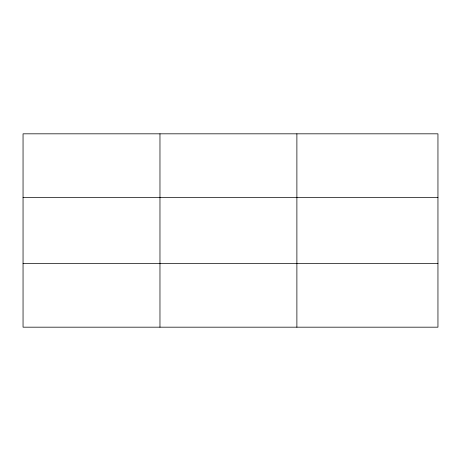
<?xml version="1.0" encoding="UTF-8"?>
<svg xmlns="http://www.w3.org/2000/svg" width="461" height="461" viewBox="0 0 461 461"><rect width="100%" height="100%" fill="white"/><g stroke="black" fill="none" stroke-linecap="round" stroke-linejoin="round"><path stroke-width="0.69" d="M159.967 327.177L159.967 133.823M296.884 327.177L296.884 133.823M437.95 263.369L437.95 327.177L23.05 327.177L23.05 133.823L437.95 133.823L437.95 263.369L23.05 263.369M23.05 197.631L437.95 197.631"/></g></svg>
